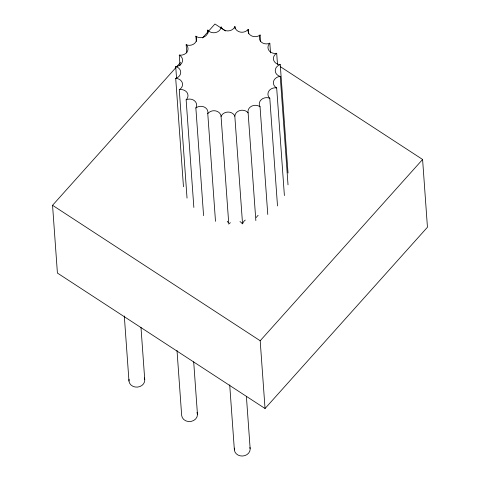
<?xml version="1.0" encoding="UTF-8"?>
<svg xmlns="http://www.w3.org/2000/svg" width="480" height="480" viewBox="0 0 480 480"><rect width="100%" height="100%" fill="white"/><g stroke="black" fill="none" stroke-linecap="round" stroke-linejoin="round"><path stroke-width="0.72" d="M280.194 66.564L422.592 159.462L427.446 227.22L265.044 408.516L57.408 273.054L52.554 205.296L175.98 67.512M176.976 66.396L180.474 62.49M202.464 37.944L214.956 24L225.618 30.96M265.044 408.516L260.19 340.758L422.592 159.462M52.554 205.296L260.19 340.758M186.762 52.938L186.168 44.712A7.236 6.204 -4.1 0 0 194.574 43.422A7.236 6.204 -4.1 0 0 195.906 36.18A7.236 6.204 -4.1 0 0 204.366 36.792A7.236 6.204 -4.1 0 0 207.828 30.054A7.236 6.204 -4.1 0 0 215.772 32.532A7.236 6.204 -4.1 0 0 221.124 26.754A7.236 6.204 -4.1 0 0 228.006 30.918A7.236 6.204 -4.1 0 0 234.888 26.496A7.236 6.204 -4.1 0 0 240.24 32.076A7.236 6.204 -4.1 0 0 248.184 29.31A7.236 6.204 -4.1 0 0 251.634 35.922A7.236 6.204 -4.1 0 0 260.094 34.998A7.236 6.204 -4.1 0 0 261.42 42.186A7.236 6.204 -4.1 0 0 269.82 43.17A7.236 6.204 -4.1 0 0 268.926 50.448A7.236 6.204 -4.1 0 0 276.696 53.274A7.236 6.204 -4.1 0 0 273.642 60.15A7.236 6.204 -4.1 0 0 280.254 64.62L288.024 173.028M280.254 64.62A7.236 6.204 -4.1 0 0 275.244 70.62A7.236 6.204 -4.1 0 0 280.248 76.434L288.018 184.842M276.696 53.274L277.5 64.488M280.248 76.434A7.236 6.204 -4.1 0 0 273.624 81.15A7.236 6.204 -4.1 0 0 276.678 87.906L284.394 195.57M269.82 43.17L270.522 52.89M276.678 87.906A7.236 6.204 -4.1 0 0 268.896 91.02A7.236 6.204 -4.1 0 0 269.79 98.268L277.506 205.926M260.094 34.998L260.58 41.724M269.79 98.268A7.236 6.204 -4.1 0 0 261.384 99.558A7.236 6.204 -4.1 0 0 260.052 106.8L267.768 214.458M248.184 29.31L248.502 33.798M260.052 106.8A7.236 6.204 -4.1 0 0 251.586 106.188A7.236 6.204 -4.1 0 0 248.13 112.926L255.846 220.59M234.888 26.496L235.05 28.74M248.13 112.926A7.236 6.204 -4.1 0 0 240.186 110.454A7.236 6.204 -4.1 0 0 234.834 116.226L242.55 223.89M246.39 396.3L250.14 448.584M215.496 221.334L207.774 113.67A7.236 6.204 -4.1 0 1 215.718 110.904A7.236 6.204 -4.1 0 1 221.07 116.484L228.786 224.142M207.828 30.054L208.044 33.048M229.71 384.924L234.372 449.904M195.906 36.18L196.284 41.418M186.168 44.712A7.236 6.204 -4.1 0 1 187.056 51.96A7.236 6.204 -4.1 0 1 179.28 55.074A7.236 6.204 -4.1 0 1 182.328 61.836A7.236 6.204 -4.1 0 1 175.71 66.552A7.236 6.204 -4.1 0 1 180.714 72.366A7.236 6.204 -4.1 0 1 175.704 78.36A7.236 6.204 -4.1 0 1 182.316 82.836A7.236 6.204 -4.1 0 1 179.262 89.706A7.236 6.204 -4.1 0 1 187.032 92.532A7.236 6.204 -4.1 0 1 186.132 99.81A7.236 6.204 -4.1 0 1 194.538 100.794A7.236 6.204 -4.1 0 1 195.864 107.982L203.58 215.646M186.132 99.81L193.854 207.474M179.28 55.074L180.03 65.538M179.262 89.706L187.032 198.114M175.71 66.552L176.568 78.51M175.704 78.36L183.474 186.774M193.692 361.848L197.442 414.132M177.012 350.472L181.668 415.452A7.914 6.786 -4.1 0 0 191.172 421.404A7.914 6.786 -4.1 0 0 197.016 412.404M140.988 327.396L144.738 379.68M124.308 316.02L128.964 381.006M144.312 377.952A7.914 6.786 -4.1 0 1 137.448 387.102A7.914 6.786 -4.1 0 1 129.078 379.23M249.918 447.414A7.914 6.786 -4.1 0 1 242.508 456.024A7.914 6.786 -4.1 0 1 234.486 448.134M227.244 221.334A7.236 6.204 -4.1 0 1 228.066 222.408M229.452 223.692A7.236 6.204 -4.1 0 1 230.346 222.624M239.976 221.58A7.236 6.204 -4.1 0 1 241.986 223.464M242.838 223.35A7.236 6.204 -4.1 0 1 245.274 220.086M256.368 217.506A7.236 6.204 -4.1 0 1 258.132 215.382M195.864 107.982A7.236 6.204 -4.1 0 1 204.324 107.064A7.236 6.204 -4.1 0 1 207.774 113.67M221.07 116.484A7.236 6.204 -4.1 0 1 227.952 112.062A7.236 6.204 -4.1 0 1 234.834 116.226"/></g></svg>
